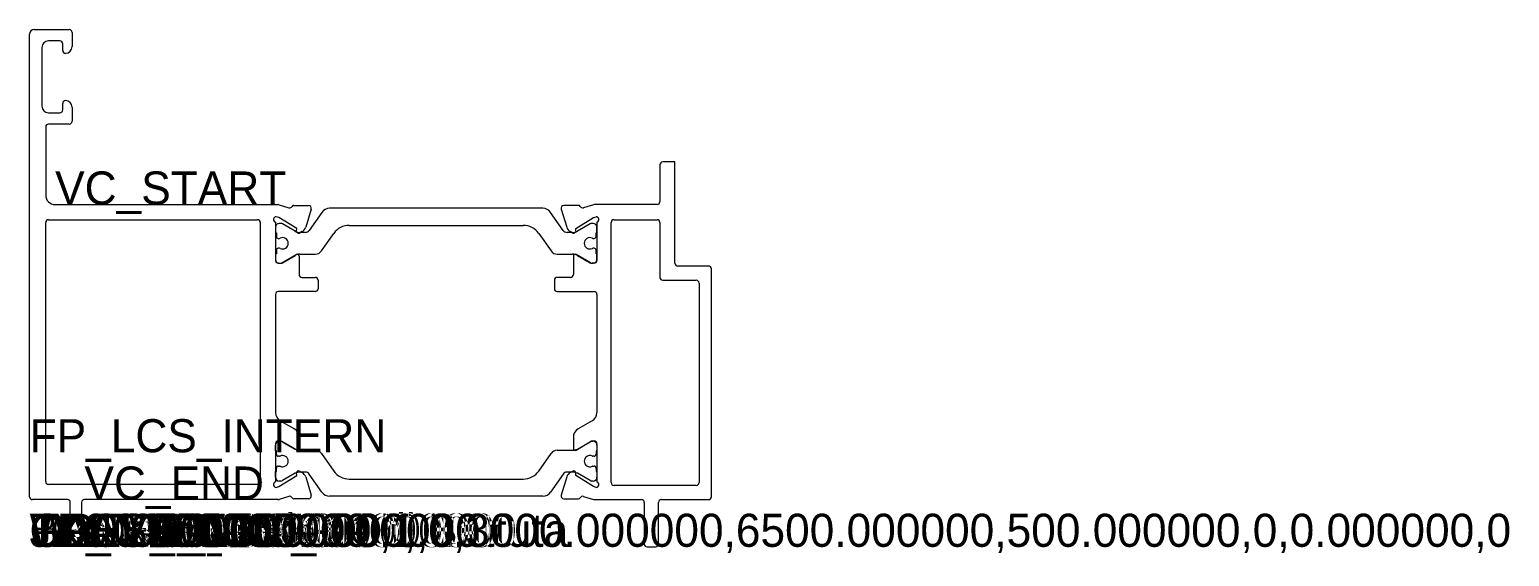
# Model space of a CAD drawing. Header units: metres. Extents: x 89 to 246, y 118 to 174.
import ezdxf

# ---------------------------------------------------------------- set-up
doc = ezdxf.new("R2010")
doc.units = ezdxf.units.M

msp = doc.modelspace()

# ---------------------------------------------------------------- linework, layer by layer
for p, q in [((89.7591, 173.808362), (93.4591, 173.808362)), ((89.2591, 124.408362), (89.2591, 173.308362)), ((92.4591, 172.608362), (91.2591, 172.608362)), ((92.7591, 171.608362), (92.7591, 172.308362)), ((93.7591, 173.508362), (93.7591, 172.008362)), ((90.5591, 171.908362), (90.5591, 165.708362)), ((92.7591, 165.308362), (92.7591, 166.008362)), ((91.2591, 165.008362), (92.4591, 165.008362)), ((93.7591, 165.608362), (93.7591, 164.108362)), ((90.9591, 163.508362), (90.9591, 156.308362)), ((93.4591, 163.808362), (91.2591, 163.808362)), ((157.5091, 159.80839), (156.2091, 159.80839)), ((157.5091, 149.10839), (157.5091, 159.80839)), ((155.9091, 159.50839), (155.9091, 155.60839)), ((91.9591, 155.308362), (115.550822, 155.308362)), ((115.638534, 155.295254), (115.550822, 155.308362)), ((115.638534, 155.295254), (116.682553, 154.976065)), ((117.206594, 155.218791), (118.756426, 155.218791)), ((147.311607, 155.218791), (145.761775, 155.218791)), ((148.879675, 155.295256), (147.835648, 154.976065)), ((148.967386, 155.308365), (148.879675, 155.295256)), ((155.6091, 155.30839), (148.967386, 155.308365)), ((90.9591, 126.008362), (90.9591, 153.408362)), ((91.2591, 153.708362), (113.3591, 153.708362)), ((113.6591, 153.408362), (113.6591, 126.008362)), ((115.2591, 153.442677), (115.2591, 149.408362)), ((115.633056, 153.937529), (115.346165, 154.025241)), ((117.504964, 152.767832), (115.633056, 153.937529)), ((119.043318, 154.83108), (118.458161, 152.91712)), ((120.170474, 154.481939), (118.832822, 152.571574)), ((143.528707, 154.908362), (120.989626, 154.908362)), ((145.685511, 152.571574), (144.347859, 154.481939)), ((145.474883, 154.83108), (146.060039, 152.91712)), ((147.013237, 152.767832), (148.885144, 153.937529)), ((148.885144, 153.937529), (149.172036, 154.025241)), ((149.2591, 153.442677), (149.2591, 149.408362)), ((150.759849, 125.908362), (150.759849, 153.408372)), ((151.059849, 153.708372), (155.6091, 153.708372)), ((155.9091, 153.408372), (155.9091, 147.60839)), ((115.2591, 152.908362), (115.2591, 152.308362)), ((115.2591, 152.308362), (115.3591, 152.308362)), ((115.3591, 152.308362), (115.3591, 151.933362)), ((115.839485, 153.308362), (115.6591, 153.308362)), ((117.333267, 152.492337), (115.989485, 153.26817)), ((117.494889, 152.479332), (117.504964, 152.767832)), ((118.068695, 152.444659), (117.788662, 152.295763)), ((118.423246, 152.358362), (117.833267, 152.358362)), ((120.119702, 150.399501), (121.419297, 152.255515)), ((123.057601, 153.108362), (141.460732, 153.108362)), ((143.099036, 152.255515), (144.398631, 150.399501)), ((146.685066, 152.358362), (146.095087, 152.358362)), ((146.449506, 152.444659), (146.729539, 152.295763)), ((147.023312, 152.479332), (147.013237, 152.767832)), ((148.528848, 153.26817), (147.185066, 152.492337)), ((148.859233, 153.308362), (148.678848, 153.308362)), ((149.159233, 151.933362), (149.159233, 152.308362)), ((149.159233, 152.308362), (149.259233, 152.308362)), ((149.259233, 152.308362), (149.259233, 152.908362)), ((115.3591, 150.483362), (115.3591, 150.108362)), ((115.5591, 151.733362), (115.682183, 151.733362)), ((115.682183, 150.683362), (115.5591, 150.683362)), ((115.682183, 151.733362), (115.747566, 151.748362)), ((115.747566, 150.668362), (115.682183, 150.683362)), ((148.770767, 151.748362), (148.83615, 151.733362)), ((148.83615, 150.683362), (148.770767, 150.668362)), ((148.83615, 151.733362), (148.959233, 151.733362)), ((148.959233, 150.683362), (148.83615, 150.683362)), ((149.159233, 150.108362), (149.159233, 150.483362)), ((115.3591, 150.108362), (115.2591, 150.108362)), ((115.2591, 150.108362), (115.2591, 149.508362)), ((115.5591, 149.108362), (115.778716, 149.108362)), ((115.6591, 149.108362), (115.839485, 149.108362)), ((115.928716, 149.148555), (117.4591, 150.032123)), ((115.989485, 149.148555), (117.333267, 149.924388)), ((117.7591, 149.858918), (117.7591, 147.908376)), ((117.833267, 150.058362), (119.46438, 150.058362)), ((145.053953, 150.058362), (146.685066, 150.058362)), ((146.7591, 149.858918), (146.7591, 147.908376)), ((148.589485, 149.148555), (147.0591, 150.032123)), ((147.185066, 149.924388), (148.528848, 149.148555)), ((148.678848, 149.108362), (148.859233, 149.108362)), ((148.9591, 149.108362), (148.739485, 149.108362)), ((149.259233, 150.108362), (149.159233, 150.108362)), ((149.259233, 149.508362), (149.259233, 150.108362)), ((161.059358, 148.80839), (157.8091, 148.80839)), ((118.0591, 147.608376), (119.4591, 147.608376)), ((119.7591, 147.308376), (119.7591, 146.408376)), ((144.7591, 147.308376), (144.7591, 146.408376)), ((146.4591, 147.608376), (145.0591, 147.608376)), ((156.2091, 147.30839), (159.759358, 147.30839)), ((161.359358, 124.408362), (161.359358, 148.50839)), ((115.2591, 145.808376), (115.2591, 133.310584)), ((119.4591, 146.108376), (115.5591, 146.108376)), ((145.0591, 146.108376), (148.959369, 146.108376)), ((149.2591, 145.806409), (149.2591, 133.310584)), ((160.059358, 147.00839), (160.059358, 125.908362)), ((115.7591, 132.444558), (117.2591, 131.578533)), ((148.7591, 132.444558), (147.2591, 131.578533)), ((115.2591, 130.008362), (115.2591, 125.974048)), ((115.778716, 130.308362), (115.5591, 130.308362)), ((115.6591, 130.273392), (115.839485, 130.273392)), ((117.4591, 129.384602), (115.928716, 130.26817)), ((115.989485, 130.233199), (117.333267, 129.457366)), ((117.7591, 130.712508), (117.7591, 129.557807)), ((146.7591, 130.712508), (146.7591, 129.507807)), ((147.0591, 129.334602), (148.589485, 130.26817)), ((147.185066, 129.457366), (148.528848, 130.233199)), ((148.678848, 130.273392), (148.859233, 130.273392)), ((148.739485, 130.308362), (148.9591, 130.308362)), ((149.2591, 130.008362), (149.2591, 125.974048)), ((115.2591, 129.273392), (115.2591, 129.873392)), ((115.3591, 129.273392), (115.2591, 129.273392)), ((115.3591, 128.898392), (115.3591, 129.273392)), ((115.682183, 128.698392), (115.5591, 128.698392)), ((115.682183, 128.698392), (115.747566, 128.713392)), ((117.833267, 129.323392), (119.46438, 129.323392)), ((120.119702, 128.982253), (121.419297, 127.126239)), ((143.099036, 127.126239), (144.398631, 128.982253)), ((145.053953, 129.323392), (146.685066, 129.323392)), ((148.770767, 128.713392), (148.83615, 128.698392)), ((148.959233, 128.698392), (148.83615, 128.698392)), ((149.259233, 129.273392), (149.159233, 129.273392)), ((149.159233, 129.273392), (149.159233, 128.898392)), ((149.259233, 129.873392), (149.259233, 129.273392)), ((115.2591, 126.473392), (115.2591, 127.073392)), ((115.2591, 127.073392), (115.3591, 127.073392)), ((115.3591, 127.073392), (115.3591, 127.448392)), ((115.5591, 127.648392), (115.682183, 127.648392)), ((115.747566, 127.633392), (115.682183, 127.648392)), ((117.333267, 126.889417), (115.989485, 126.113584)), ((117.504964, 126.648893), (117.494889, 126.937392)), ((117.788662, 127.120962), (118.068695, 126.972065)), ((118.423246, 127.023392), (117.833267, 127.023392)), ((120.170474, 124.899815), (118.832822, 126.81018)), ((145.685511, 126.81018), (144.347859, 124.899815)), ((146.685066, 127.023392), (146.095087, 127.023392)), ((146.729539, 127.120962), (146.449506, 126.972065)), ((147.013237, 126.648893), (147.023312, 126.937392)), ((148.528848, 126.113584), (147.185066, 126.889417)), ((148.83615, 127.648392), (148.770767, 127.633392)), ((148.83615, 127.648392), (148.959233, 127.648392)), ((149.159233, 127.448392), (149.159233, 127.073392)), ((149.159233, 127.073392), (149.259233, 127.073392)), ((149.259233, 127.073392), (149.259233, 126.473392)), ((113.3591, 125.708362), (91.2591, 125.708362)), ((115.346165, 125.391484), (115.633056, 125.479196)), ((115.633056, 125.479196), (117.504964, 126.648893)), ((115.839485, 126.073392), (115.6591, 126.073392)), ((118.458161, 126.499605), (119.043318, 124.585645)), ((123.057601, 126.273392), (141.460732, 126.273392)), ((146.060039, 126.499605), (145.474883, 124.585645)), ((148.885144, 125.479196), (147.013237, 126.648893)), ((148.859233, 126.073392), (148.678848, 126.073392)), ((149.172036, 125.391484), (148.885144, 125.479196)), ((159.759358, 125.608362), (151.059849, 125.608362)), ((93.2591, 124.108362), (89.5591, 124.108362)), ((93.5591, 122.605547), (93.5591, 123.808362)), ((94.7591, 123.808362), (94.7591, 122.605547)), ((115.550822, 124.108362), (95.0591, 124.108362)), ((115.550822, 124.108362), (115.638534, 124.121471)), ((116.682553, 124.44066), (115.638534, 124.121471)), ((118.756426, 124.197934), (117.206594, 124.197934)), ((143.528707, 124.473392), (120.989626, 124.473392)), ((145.761775, 124.197934), (147.311607, 124.197934)), ((147.835648, 124.44066), (148.880121, 124.121332)), ((148.880121, 124.121332), (148.967832, 124.108224)), ((148.967832, 124.108224), (153.959849, 124.108224)), ((154.259849, 123.80824), (154.259849, 119.411205)), ((155.759849, 119.411205), (155.759849, 123.808362)), ((156.059849, 124.108362), (161.059358, 124.108362)), ((94.4591, 122.305547), (93.8591, 122.305547)), ((154.559849, 119.111205), (155.459849, 119.111205))]:
    msp.add_line(p, q)
for centre, radius, start, end in [((89.7591, 173.308362), 0.5, 90, 180), ((93.4591, 173.508362), 0.3, 0, 90), ((91.2591, 171.908362), 0.7, 90, 180), ((92.4591, 172.308362), 0.3, 0, 90), ((93.0591, 171.608362), 0.3, 180, 270), ((93.0591, 172.008362), 0.7, 270, 0), ((93.0591, 166.008362), 0.3, 90, 180), ((93.0591, 165.608362), 0.7, 0, 90), ((91.2591, 165.708362), 0.7, 180, 270), ((92.4591, 165.308362), 0.3, 270, 0), ((91.2591, 163.508362), 0.3, 90, 180), ((93.4591, 164.108362), 0.3, 270, 0), ((156.2091, 159.50839), 0.3, 90, 180), ((91.9591, 156.308362), 1, 180, 270), ((116.770265, 155.262957), 0.3, 253, 330.769063), ((117.206594, 155.018791), 0.2, 90, 150.769063), ((118.756426, 154.918791), 0.3, 343, 90), ((145.761775, 154.918791), 0.3, 90, 197), ((147.311607, 155.018791), 0.2, 29.230937, 90), ((147.747936, 155.262957), 0.3, 209.230937, 287), ((155.6091, 155.60839), 0.3, 270, 0), ((91.2591, 153.408362), 0.3, 90, 180), ((113.3591, 153.408362), 0.3, 0, 90), ((115.3591, 153.72552), 0.3, 92.471221, 250.528779), ((120.989626, 153.908362), 1, 90, 145), ((143.528707, 153.908362), 1, 35, 90), ((149.1591, 153.72552), 0.3, 289.471221, 87.528779), ((151.059849, 153.408372), 0.3, 90, 180), ((155.6091, 153.408372), 0.3, 0, 90), ((115.6591, 152.908362), 0.4, 90, 180), ((115.5591, 151.933362), 0.2, 180, 270), ((116.0091, 151.208362), 0.6, 0, 115.841933), ((115.839485, 153.008362), 0.3, 60, 90), ((117.833267, 153.358362), 1, 240, 270), ((117.694767, 152.472353), 0.2, 180, 298), ((117.693118, 153.151017), 0.8, 298, 343), ((118.423246, 152.858362), 0.5, 270, 325), ((123.057601, 151.108362), 2, 90, 145), ((141.460732, 151.108362), 2, 35, 90), ((146.095087, 152.858362), 0.5, 215, 270), ((146.825083, 153.151017), 0.8, 197, 242), ((146.685066, 153.358362), 1, 270, 300), ((146.823433, 152.472353), 0.2, 242, 0), ((148.509233, 151.208362), 0.6, 64.158067, 180), ((148.678848, 153.008362), 0.3, 90, 120), ((148.859233, 152.908362), 0.4, 0, 90), ((148.959233, 151.933362), 0.2, 270, 0), ((115.5591, 150.483362), 0.2, 90, 180), ((116.0091, 151.208362), 0.6, 244.158067, 0), ((119.46438, 150.858362), 0.8, 270, 325), ((145.053953, 150.858362), 0.8, 215, 270), ((148.509233, 151.208362), 0.6, 180, 295.841933), ((148.959233, 150.483362), 0.2, 0, 90), ((115.6591, 149.508362), 0.4, 180, 270), ((115.5591, 149.408362), 0.3, 180, 270), ((115.778716, 149.408362), 0.3, 270, 300), ((115.839485, 149.408362), 0.3, 270, 300), ((117.833267, 149.058362), 1, 90, 120), ((117.5591, 149.858918), 0.2, 0, 120), ((146.685066, 149.058362), 1, 60, 90), ((146.9591, 149.858918), 0.2, 60, 180), ((148.678848, 149.408362), 0.3, 240, 270), ((148.739485, 149.408362), 0.3, 240, 270), ((148.859233, 149.508362), 0.4, 270, 0), ((148.9591, 149.408362), 0.3, 270, 0), ((157.8091, 149.10839), 0.3, 180, 270), ((161.059358, 148.50839), 0.3, 0, 90), ((118.0591, 147.908376), 0.3, 180, 270), ((119.4591, 147.308376), 0.3, 0, 90), ((145.0591, 147.308376), 0.3, 90, 180), ((146.4591, 147.908376), 0.3, 270, 0), ((156.2091, 147.60839), 0.3, 180, 270), ((159.759358, 147.00839), 0.3, 0, 90), ((115.5591, 145.808376), 0.3, 90, 180), ((119.4591, 146.408376), 0.3, 270, 0), ((145.0591, 146.408376), 0.3, 180, 270), ((148.955712, 145.805006), 0.303392, 0, 90), ((116.2591, 133.310584), 1, 180, 240), ((148.2591, 133.310584), 1, 299.999999, 0), ((116.7591, 130.712508), 1, 0, 60), ((147.7591, 130.712508), 1, 119.999999, 180), ((115.5591, 130.008362), 0.3, 90, 180), ((115.6591, 129.873392), 0.4, 90, 180), ((115.778716, 130.008362), 0.3, 60, 90), ((115.839485, 129.973392), 0.3, 60, 90), ((148.678848, 129.973392), 0.3, 90, 120), ((148.739485, 130.008362), 0.3, 90, 120), ((148.859233, 129.873392), 0.4, 0, 90), ((148.9591, 130.008362), 0.3, 0, 90), ((115.5591, 128.898392), 0.2, 180, 270), ((116.0091, 128.173392), 0.6, 0, 115.841933), ((117.833267, 130.323392), 1, 240, 270), ((117.5591, 129.557807), 0.2, 240, 0), ((119.46438, 128.523392), 0.8, 35, 90), ((145.053953, 128.523392), 0.8, 90, 145), ((146.685066, 130.323392), 1, 270, 300), ((146.9591, 129.507807), 0.2, 180, 300), ((148.509233, 128.173392), 0.6, 64.158067, 180), ((148.959233, 128.898392), 0.2, 270, 0), ((115.5591, 127.448392), 0.2, 90, 180), ((116.0091, 128.173392), 0.6, 244.158067, 0), ((117.833267, 126.023392), 1, 90, 120), ((117.694767, 126.944372), 0.2, 62, 180), ((117.693118, 126.265707), 0.8, 17, 62), ((118.423246, 126.523392), 0.5, 35, 90), ((123.057601, 128.273392), 2, 215, 270), ((141.460732, 128.273392), 2, 270, 325), ((146.095087, 126.523392), 0.5, 90, 145), ((146.825083, 126.265707), 0.8, 118, 163), ((146.685066, 126.023392), 1, 60, 90), ((146.823433, 126.944372), 0.2, 0, 118), ((148.509233, 128.173392), 0.6, 180, 295.841933), ((148.959233, 127.448392), 0.2, 0, 90), ((91.2591, 126.008362), 0.3, 180, 270), ((113.3591, 126.008362), 0.3, 270, 0), ((115.3591, 125.691205), 0.3, 109.471221, 267.528779), ((115.6591, 126.473392), 0.4, 180, 270), ((115.839485, 126.373392), 0.3, 270, 300), ((148.678848, 126.373392), 0.3, 240, 270), ((148.859233, 126.473392), 0.4, 270, 0), ((149.1591, 125.691205), 0.3, 272.471221, 70.528779), ((151.059849, 125.908362), 0.3, 180, 270), ((159.759358, 125.908362), 0.3, 270, 0), ((89.5591, 124.408362), 0.3, 180, 270), ((93.2591, 123.808362), 0.3, 0, 90), ((95.0591, 123.808362), 0.3, 90, 180), ((116.770265, 124.153768), 0.3, 29.230937, 107), ((117.206594, 124.397934), 0.2, 209.230937, 270), ((118.756426, 124.497934), 0.3, 270, 17), ((120.989626, 125.473392), 1, 215, 270), ((143.528707, 125.473392), 1, 270, 325), ((145.761775, 124.497934), 0.3, 163, 270), ((147.311607, 124.397934), 0.2, 270, 330.769063), ((147.747936, 124.153768), 0.3, 73, 150.769063), ((153.959849, 123.808224), 0.3, 0, 90), ((156.059849, 123.808362), 0.3, 90, 180), ((161.059358, 124.408362), 0.3, 270, 0), ((93.8591, 122.605547), 0.3, 180, 270), ((94.4591, 122.605547), 0.3, 270, 0), ((154.559849, 119.411205), 0.3, 180, 270), ((155.459849, 119.411205), 0.3, 270, 0)]:
    msp.add_arc(centre, radius, start, end)

# ---------------------------------------------------------------- texts
for tag, p in [('VC_START', (91.9591, 155.308362)), ('FP_LCS_INTERN', (89.2591, 129.111205)), ('VC_END', (95.0591, 124.108362)), ('WX:0.000000', (89.2591, 119.111205)), ('WY:0.000000', (89.2591, 119.111205)), ('JX:0.000000', (89.2591, 119.111205)), ('JY:0.000000', (89.2591, 119.111205)), ('TDEV:0.000000', (89.2591, 119.111205)), ('TDEV2:0.000000', (89.2591, 119.111205)), ('TDEV3:0.000000', (89.2591, 119.111205)), ('TDEV4:0.000000', (89.2591, 119.111205)), ('TDEV5:0.000000', (89.2591, 119.111205)), ('OPTI:500.000000,1,0,3000.000000,6500.000000,500.000000,0,0.000000,0', (89.2591, 119.111205)), ('GLASS_MIN:0.000000', (89.2591, 119.111205)), ('GLASS_MAX:0.000000', (89.2591, 119.111205)), ('DESC:Inversione di Battuta', (89.2591, 119.111205)), ('DENS:1.320000', (89.2591, 119.111205)), ('FRONT_VIEW', (89.2591, 119.111205)), ('BL01:6800.000000,,1', (89.2591, 119.111205)), ('PANE_WIDTH:0.000000', (89.2591, 119.111205)), ('FP_LCS_ORIG', (89.2591, 119.111205)), ('FP_LCS_HOT', (99.2591, 119.111205))]:
    msp.add_attdef(tag, p, '', height=3.5)

doc.saveas('drawing.dxf')
